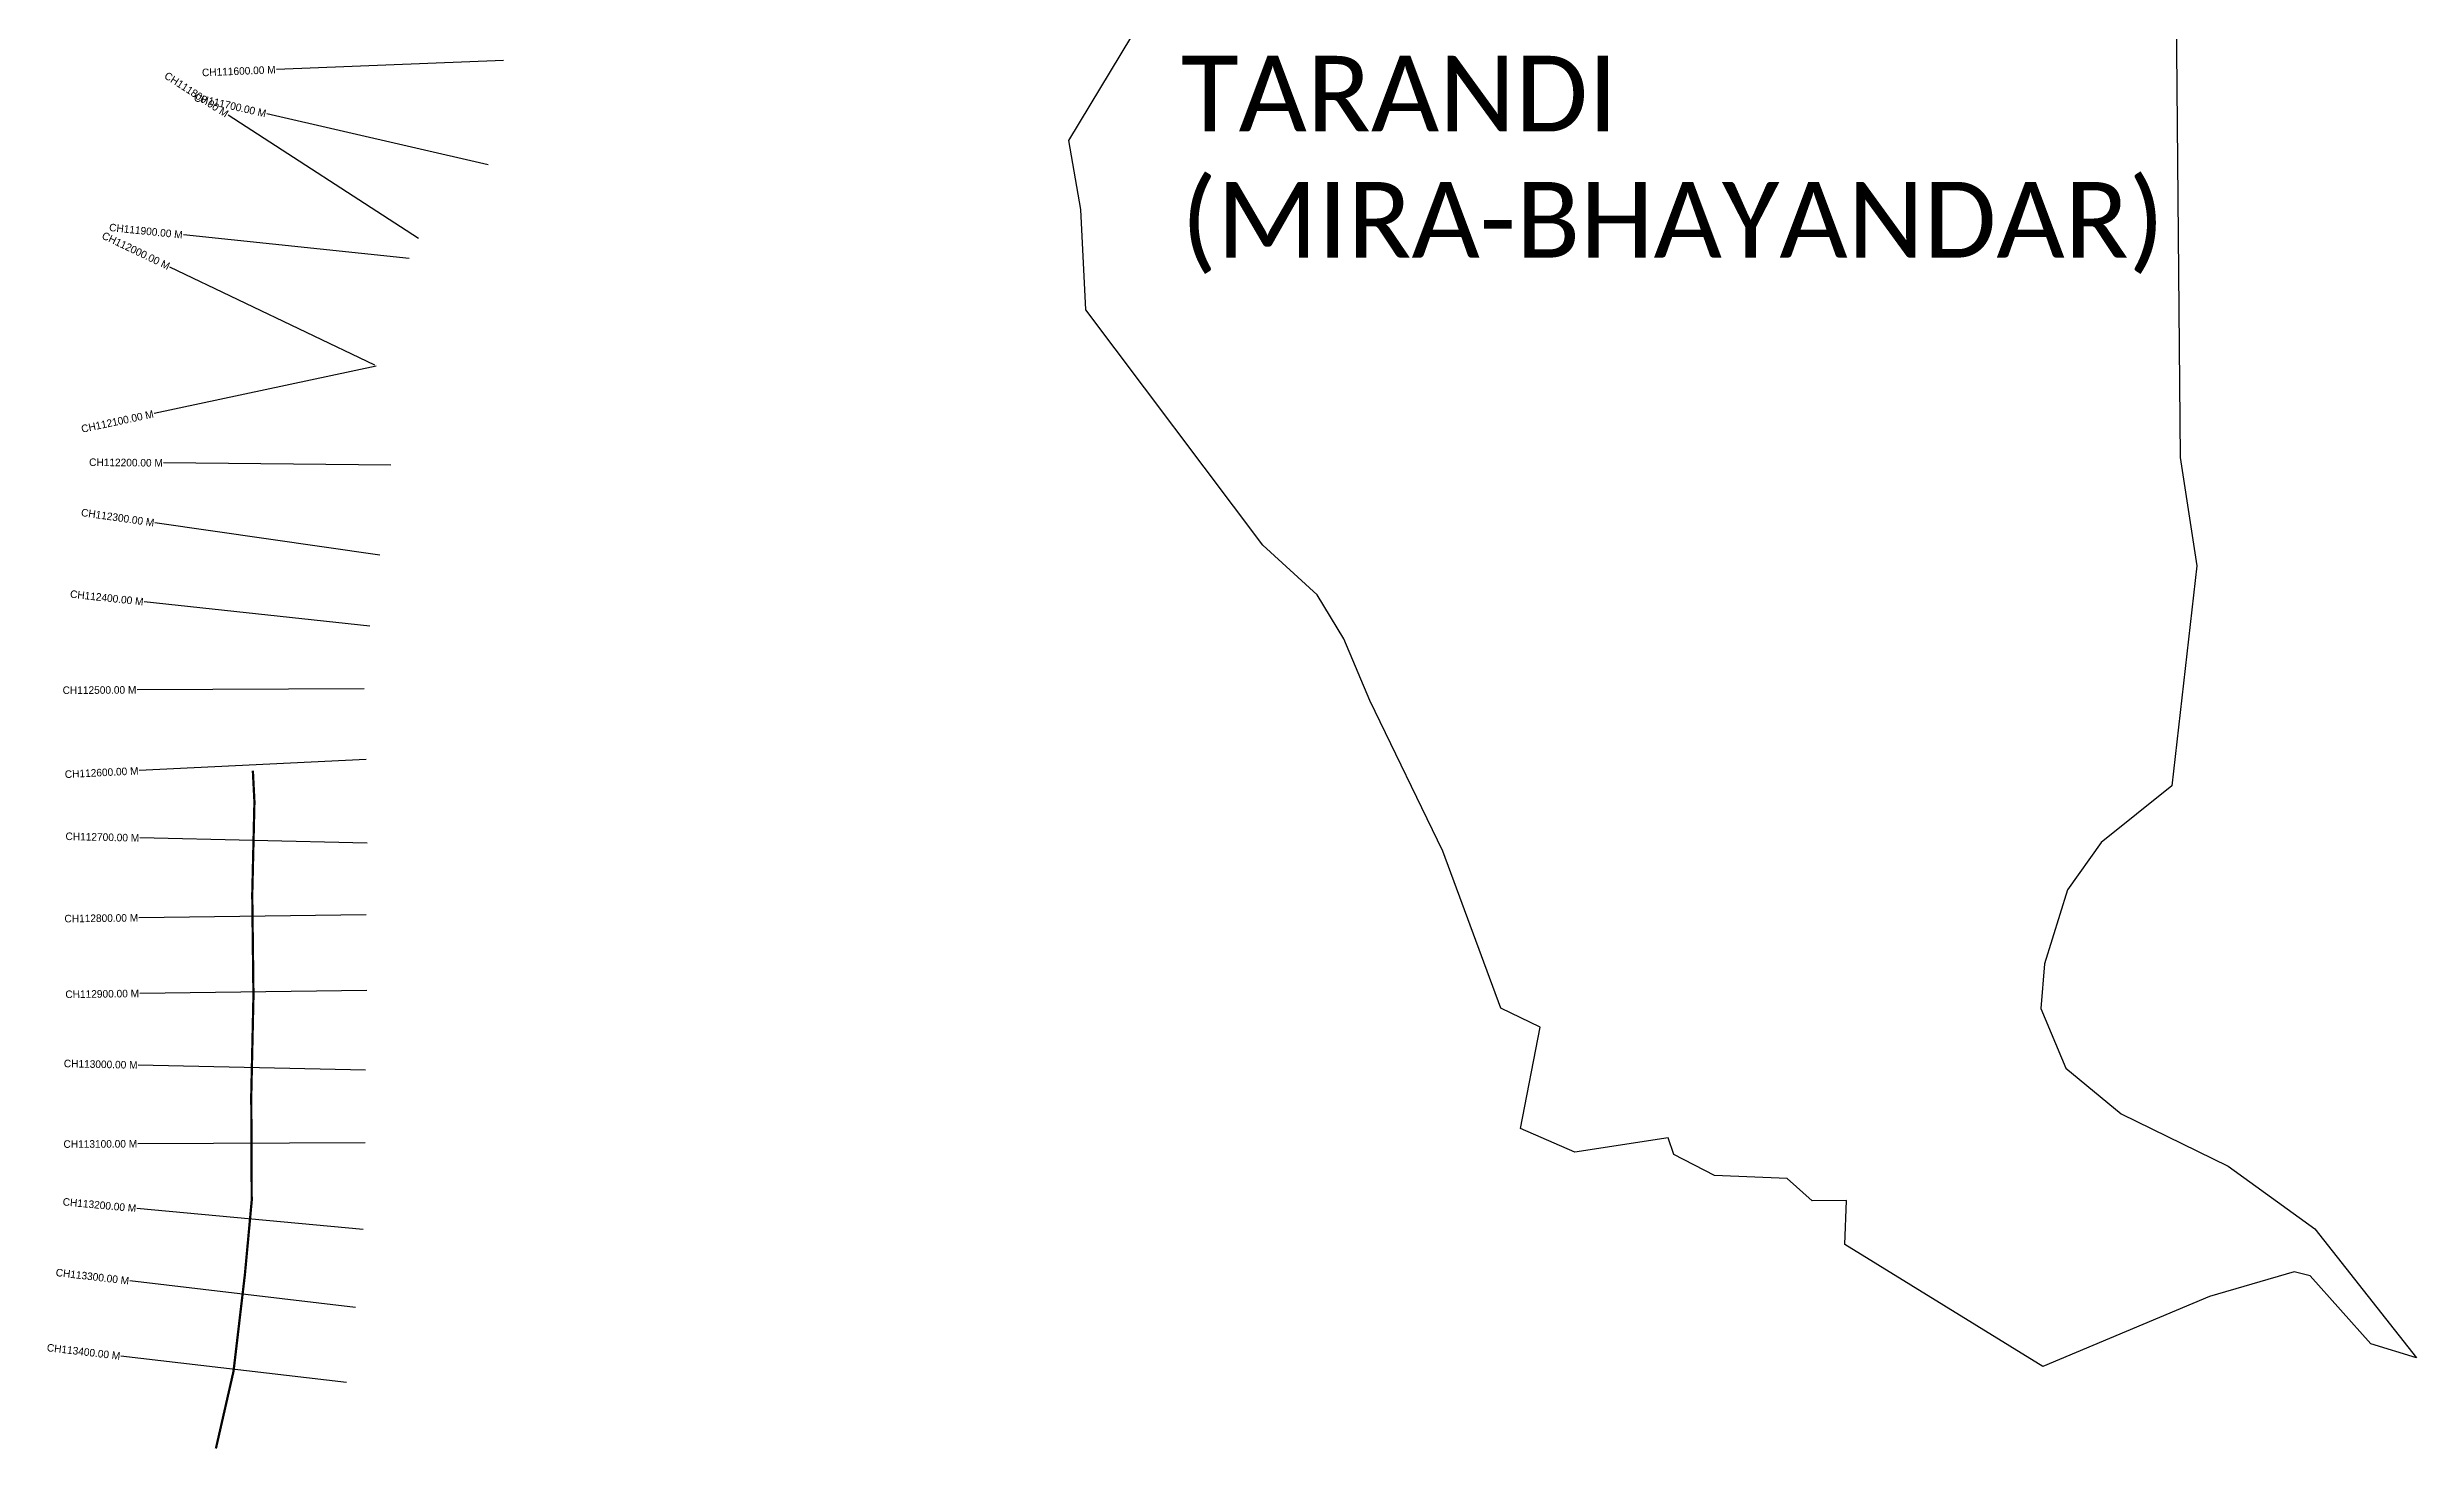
# Model space of a CAD drawing. Header units: metres. Extents: x 266911 to 270041, y 2134259 to 2138828.
# Drawn here: x 266911 to 270041, y 2134259 to 2136112 of the extents above; entities that cross this region are included whole.
import ezdxf
from ezdxf.enums import TextEntityAlignment as Align

# ---------------------------------------------------------------- set-up
doc = ezdxf.new("R2010")
doc.units = ezdxf.units.M
for name, color, linetype in [('CS', 134, 'Continuous'), ('CSMark', 6, 'Continuous'), ('NATURALLY PROTECTED', 3, 'Continuous'), ('VILLAGE NAME', 250, 'Continuous')]:
    doc.layers.add(name, color=color, linetype=linetype)

msp = doc.modelspace()

# ---------------------------------------------------------------- linework, layer by layer
at = {"color": 3}
msp.add_lwpolyline([(269716.8, 2136890.9), (269728.8, 2135570.4), (269751, 2135427.5), (269717.9, 2135136.5), (269624.7, 2135061.5), (269580.2, 2134999.2), (269549.8, 2134901.5), (269544.7, 2134842.3), (269577.7, 2134763.7), (269651.1, 2134703.2), (269792.1, 2134634), (269906.7, 2134551.3), (270041.2, 2134380.7), (269980.8, 2134399), (269900.7, 2134488.9), (269879.5, 2134494.2), (269767.5, 2134461.8), (269547.5, 2134369.1), (269286, 2134530.3), (269288.3, 2134588.7), (269242.8, 2134588.2), (269209.9, 2134617.7), (269113.7, 2134621.7), (269060.2, 2134649.3), (269052.6, 2134671.3), (268929.4, 2134652.3), (268857.6, 2134683.7), (268883.6, 2134817.7), (268831.3, 2134842.8), (268754.9, 2135050.3), (268658.4, 2135249.5), (268624.2, 2135330.9), (268588.8, 2135389), (268517.2, 2135454.8), (268283.1, 2135765.7), (268276.7, 2135898.4), (268260.8, 2135989.3), (268857.3, 2136978.2)], dxfattribs=at)
at = {"layer": 'CS'}
for p, q in [((267513.8, 2136095.2), (267214, 2136083.1)), ((267401.9, 2135859.8), (267150.2, 2136023)), ((267493.7, 2135957.3), (267201.3, 2136024.6)), ((267389.5, 2135833.5), (267091.1, 2135864.6)), ((267343.9, 2135692.6), (267073.3, 2135822.2)), ((267346, 2135691), (267052.6, 2135628.6)), ((267365, 2135560.2), (267065, 2135563.3)), ((267350.5, 2135441.2), (267053.6, 2135484)), ((267337.6, 2135347.4), (267039.4, 2135379.7)), ((267330, 2135264.7), (267030, 2135263.4)), ((267332.4, 2135171.5), (267032.7, 2135156.7)), ((267333.7, 2135060.6), (267033.8, 2135067.7)), ((267332.4, 2134966), (267032.4, 2134962.3)), ((267333.6, 2134866), (267033.6, 2134862.3)), ((267331.6, 2134760.9), (267031.6, 2134767.5)), ((267331.1, 2134664.9), (267031.1, 2134663.6)), ((267328.5, 2134550.5), (267029.8, 2134578.1)), ((267318.3, 2134447.3), (267020.4, 2134482.3)), ((267306.6, 2134348), (267008.7, 2134383))]:
    msp.add_line(p, q, dxfattribs=at)
at = {"layer": 'NATURALLY PROTECTED', "color": 2, "const_width": 3, "flags": 128}
msp.add_lwpolyline([(267182.9, 2135156.7), (267185, 2135115.4), (267182.1, 2134992.7), (267183.7, 2134859.1), (267180.8, 2134727.7), (267181.4, 2134588.4), (267172.4, 2134490.9), (267157.4, 2134363.1), (267134.1, 2134260.9)], dxfattribs=at)

# ---------------------------------------------------------------- texts
at = {"layer": 'CSMark'}
for s, rotation, p in [('CH111600.00 M', 2.3049, (267213, 2136083.1)), ('CH111800.00 M', 327.0321, (267149.3, 2136023.6)), ('CH111700.00 M', 347.0445, (267200.3, 2136024.8)), ('CH112000.00 M', 334.4018, (267072.4, 2135822.7)), ('CH111900.00 M', 354.0624, (267090.1, 2135864.7)), ('CH112100.00 M', 12.021, (267051.6, 2135628.3)), ('CH112200.00 M', 359.4057, (267064, 2135563.3)), ('CH112300.00 M', 351.7938, (267052.6, 2135484.2)), ('CH112400.00 M', 353.8179, (267038.4, 2135379.8)), ('CH112500.00 M', 0.2444, (267029, 2135263.4)), ('CH112600.00 M', 2.8252, (267031.8, 2135156.6)), ('CH112700.00 M', 358.6391, (267032.8, 2135067.7)), ('CH112800.00 M', 0.7034, (267031.4, 2134962.3)), ('CH112900.00 M', 0.7034, (267032.6, 2134862.3)), ('CH113000.00 M', 358.729, (267030.6, 2134767.6)), ('CH113100.00 M', 0.2497, (267030.1, 2134663.6)), ('CH113200.00 M', 354.7326, (267028.8, 2134578.2)), ('CH113300.00 M', 353.3047, (267019.4, 2134482.4)), ('CH113400.00 M', 353.3047, (267007.7, 2134383.1))]:
    msp.add_text(s, height=10, rotation=rotation, dxfattribs=at).set_placement(p, align=Align.MIDDLE_RIGHT)
at = {"layer": 'VILLAGE NAME', "insert": (268409.1, 2136101.3), "char_height": 100, "attachment_point": 1}
msp.add_mtext_dynamic_manual_height_columns('{\\fCalibri|b0|i0|c0|p34;TARANDI (MIRA-BHAYANDAR)}', width=1449.11, gutter_width=643.2, heights=[0], dxfattribs=at)

doc.saveas('drawing.dxf')
